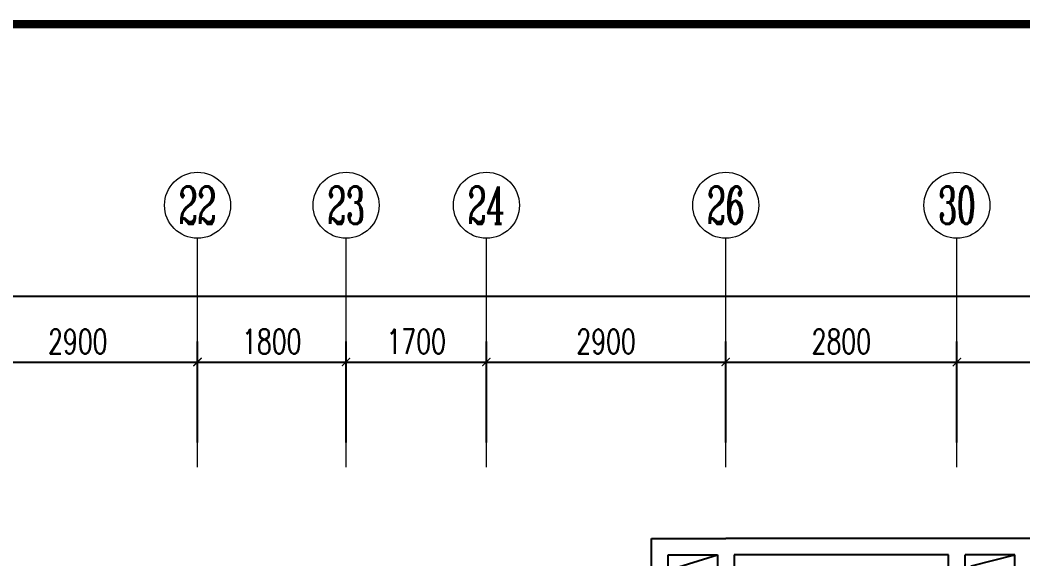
# Model space of a CAD drawing. Extents: x 3753737 to 4713801, y -857380 to 24339.
# Drawn here: x 4664999 to 4677149, y -755859 to -749327 of the extents above; entities that cross this region are included whole.
import ezdxf
from ezdxf.enums import TextEntityAlignment as Align

# ---------------------------------------------------------------- set-up
doc = ezdxf.new("R2010")
doc.units = 0
doc.header["$LTSCALE"] = 1000
doc.header["$MEASUREMENT"] = 0
doc.layers.get('0').update_dxf_attribs({"linetype": 'CONTINUOUS'})
doc.layers.get('Defpoints').update_dxf_attribs({"linetype": 'CONTINUOUS'})
for name, color, linetype in [('!!电气', 1, 'CONTINUOUS'), ('WALL', 252, 'CONTINUOUS'), ('看线', 185, 'CONTINUOUS')]:
    doc.layers.add(name, color=color, linetype=linetype)
for name, color, linetype, lineweight in [('AXIS', 114, 'CONTINUOUS', 20), ('AXIS_TEXT', 7, 'CONTINUOUS', 20), ('STAIR', 252, 'CONTINUOUS', 20), ('图框', 147, 'CONTINUOUS', 20)]:
    doc.layers.add(name, color=color, linetype=linetype, lineweight=lineweight)
doc.styles.add('_TCH_AXIS', font='COMPLEX', dxfattribs={"bigfont": 'GBCBIG'})
doc.styles.add('_TCH_DIM_T3', font='SIMPLEX.shx', dxfattribs={"width": 0.705882, "bigfont": 'GBCBIG.shx'})
doc.styles.add('COMPLEX', font='COMPLEX')
doc.dimstyles.new('_TCH_ARCH&&100', dxfattribs={"dimtxt": 297.5, "dimasz": 100, "dimexe": 250, "dimexo": 300, "dimgap": 100, "dimtad": 1, "dimdec": 0, "dimzin": 0, "dimdsep": 46, "dimtxsty": '_TCH_DIM_T3', "dimblk": 'ARCHTICK', "dimcen": 0.09, "dimclrt": 7, "dimazin": 2, "dimtfac": 1, "dimtdec": 0, "dimtix": 1, "dimtmove": 2, "dimatfit": 3, "dimfxl": 1, "dimtolj": 1, "dimtzin": 0, "dimarcsym": 0})

# ---------------------------------------------------------------- blocks, each defined once
blk = doc.blocks.new('_ArchTick')
at = {"color": 0, "linetype": 'ByBlock', "const_width": 0.15}
blk.add_lwpolyline([(-0.5, -0.5), (0.5, 0.5)], dxfattribs=at)
blk = doc.blocks.new('*D567')
at = {"layer": 'AXIS', "color": 0, "lineweight": -2, "transparency": 16777216}
for p, q in [((11702, -5070), (11702, -3045)), ((61902, -5070), (61902, -3045)), ((11702, -3295), (61902, -3295))]:
    blk.add_line(p, q, dxfattribs=at)
at = {"layer": 'Defpoints', "color": 0, "transparency": 16777216}
for p in [(61902, -3295), (11702, -5370), (61902, -5370)]:
    blk.add_point(p, dxfattribs=at)
at = {"layer": 'AXIS', "color": 0, "lineweight": -2, "transparency": 16777216, "xscale": 100, "yscale": 100, "zscale": 100, "rotation": 180}
blk.add_blockref('_ArchTick', (11702, -3295), dxfattribs=at)
at = {"layer": 'AXIS', "color": 0, "lineweight": -2, "transparency": 16777216, "xscale": 100, "yscale": 100, "zscale": 100}
blk.add_blockref('_ArchTick', (61902, -3295), dxfattribs=at)
at = {"layer": 'AXIS', "color": 7, "transparency": 16777216, "insert": (36802, -3047), "char_height": 297.5, "attachment_point": 5, "style": '_TCH_DIM_T3'}
blk.add_mtext('\\A1;50200', dxfattribs=at)
blk = doc.blocks.new('*D585')
at = {"layer": 'AXIS', "color": 0, "lineweight": -2, "transparency": 16777216}
for p, q in [((50702, -5070), (50702, -3845)), ((53602, -5070), (53602, -3845)), ((50702, -4095), (53602, -4095))]:
    blk.add_line(p, q, dxfattribs=at)
at = {"layer": 'Defpoints', "color": 0, "transparency": 16777216}
for p in [(53602, -4095), (50702, -5370), (53602, -5370)]:
    blk.add_point(p, dxfattribs=at)
at = {"layer": 'AXIS', "color": 0, "lineweight": -2, "transparency": 16777216, "xscale": 100, "yscale": 100, "zscale": 100, "rotation": 180}
blk.add_blockref('_ArchTick', (50702, -4095), dxfattribs=at)
at = {"layer": 'AXIS', "color": 0, "lineweight": -2, "transparency": 16777216, "xscale": 100, "yscale": 100, "zscale": 100}
blk.add_blockref('_ArchTick', (53602, -4095), dxfattribs=at)
at = {"layer": 'AXIS', "color": 7, "transparency": 16777216, "insert": (52152, -3847), "char_height": 297.5, "attachment_point": 5, "style": '_TCH_DIM_T3'}
blk.add_mtext('\\A1;2900', dxfattribs=at)
blk = doc.blocks.new('*D586')
at = {"layer": 'AXIS', "color": 0, "lineweight": -2, "transparency": 16777216}
for p, q in [((47902, -5070), (47902, -3845)), ((50702, -5070), (50702, -3845)), ((47902, -4095), (50702, -4095))]:
    blk.add_line(p, q, dxfattribs=at)
at = {"layer": 'Defpoints', "color": 0, "transparency": 16777216}
for p in [(50702, -4095), (47902, -5370), (50702, -5370)]:
    blk.add_point(p, dxfattribs=at)
at = {"layer": 'AXIS', "color": 0, "lineweight": -2, "transparency": 16777216, "xscale": 100, "yscale": 100, "zscale": 100, "rotation": 180}
blk.add_blockref('_ArchTick', (47902, -4095), dxfattribs=at)
at = {"layer": 'AXIS', "color": 0, "lineweight": -2, "transparency": 16777216, "xscale": 100, "yscale": 100, "zscale": 100}
blk.add_blockref('_ArchTick', (50702, -4095), dxfattribs=at)
at = {"layer": 'AXIS', "color": 7, "transparency": 16777216, "insert": (49302, -3847), "char_height": 297.5, "attachment_point": 5, "style": '_TCH_DIM_T3'}
blk.add_mtext('\\A1;2800', dxfattribs=at)
blk = doc.blocks.new('*D587')
at = {"layer": 'AXIS', "color": 0, "lineweight": -2, "transparency": 16777216}
for p, q in [((45002, -5070), (45002, -3845)), ((47902, -5070), (47902, -3845)), ((45002, -4095), (47902, -4095))]:
    blk.add_line(p, q, dxfattribs=at)
at = {"layer": 'Defpoints', "color": 0, "transparency": 16777216}
for p in [(47902, -4095), (45002, -5370), (47902, -5370)]:
    blk.add_point(p, dxfattribs=at)
at = {"layer": 'AXIS', "color": 0, "lineweight": -2, "transparency": 16777216, "xscale": 100, "yscale": 100, "zscale": 100, "rotation": 180}
blk.add_blockref('_ArchTick', (45002, -4095), dxfattribs=at)
at = {"layer": 'AXIS', "color": 0, "lineweight": -2, "transparency": 16777216, "xscale": 100, "yscale": 100, "zscale": 100}
blk.add_blockref('_ArchTick', (47902, -4095), dxfattribs=at)
at = {"layer": 'AXIS', "color": 7, "transparency": 16777216, "insert": (46452, -3847), "char_height": 297.5, "attachment_point": 5, "style": '_TCH_DIM_T3'}
blk.add_mtext('\\A1;2900', dxfattribs=at)
blk = doc.blocks.new('*D588')
at = {"layer": 'AXIS', "color": 0, "lineweight": -2, "transparency": 16777216}
for p, q in [((43302, -5070), (43302, -3845)), ((45002, -5070), (45002, -3845)), ((43302, -4095), (45002, -4095))]:
    blk.add_line(p, q, dxfattribs=at)
at = {"layer": 'Defpoints', "color": 0, "transparency": 16777216}
for p in [(45002, -4095), (43302, -5370), (45002, -5370)]:
    blk.add_point(p, dxfattribs=at)
at = {"layer": 'AXIS', "color": 0, "lineweight": -2, "transparency": 16777216, "xscale": 100, "yscale": 100, "zscale": 100, "rotation": 180}
blk.add_blockref('_ArchTick', (43302, -4095), dxfattribs=at)
at = {"layer": 'AXIS', "color": 0, "lineweight": -2, "transparency": 16777216, "xscale": 100, "yscale": 100, "zscale": 100}
blk.add_blockref('_ArchTick', (45002, -4095), dxfattribs=at)
at = {"layer": 'AXIS', "color": 7, "transparency": 16777216, "insert": (44152, -3847), "char_height": 297.5, "attachment_point": 5, "style": '_TCH_DIM_T3'}
blk.add_mtext('\\A1;1700', dxfattribs=at)
blk = doc.blocks.new('*D589')
at = {"layer": 'AXIS', "color": 0, "lineweight": -2, "transparency": 16777216}
for p, q in [((41502, -5070), (41502, -3845)), ((43302, -5070), (43302, -3845)), ((41502, -4095), (43302, -4095))]:
    blk.add_line(p, q, dxfattribs=at)
at = {"layer": 'Defpoints', "color": 0, "transparency": 16777216}
for p in [(43302, -4095), (41502, -5370), (43302, -5370)]:
    blk.add_point(p, dxfattribs=at)
at = {"layer": 'AXIS', "color": 0, "lineweight": -2, "transparency": 16777216, "xscale": 100, "yscale": 100, "zscale": 100, "rotation": 180}
blk.add_blockref('_ArchTick', (41502, -4095), dxfattribs=at)
at = {"layer": 'AXIS', "color": 0, "lineweight": -2, "transparency": 16777216, "xscale": 100, "yscale": 100, "zscale": 100}
blk.add_blockref('_ArchTick', (43302, -4095), dxfattribs=at)
at = {"layer": 'AXIS', "color": 7, "transparency": 16777216, "insert": (42402, -3847), "char_height": 297.5, "attachment_point": 5, "style": '_TCH_DIM_T3'}
blk.add_mtext('\\A1;1800', dxfattribs=at)
blk = doc.blocks.new('*D590')
at = {"layer": 'AXIS', "color": 0, "lineweight": -2, "transparency": 16777216}
for p, q in [((38602, -5070), (38602, -3845)), ((41502, -5070), (41502, -3845)), ((38602, -4095), (41502, -4095))]:
    blk.add_line(p, q, dxfattribs=at)
at = {"layer": 'Defpoints', "color": 0, "transparency": 16777216}
for p in [(41502, -4095), (38602, -5370), (41502, -5370)]:
    blk.add_point(p, dxfattribs=at)
at = {"layer": 'AXIS', "color": 0, "lineweight": -2, "transparency": 16777216, "xscale": 100, "yscale": 100, "zscale": 100, "rotation": 180}
blk.add_blockref('_ArchTick', (38602, -4095), dxfattribs=at)
at = {"layer": 'AXIS', "color": 0, "lineweight": -2, "transparency": 16777216, "xscale": 100, "yscale": 100, "zscale": 100}
blk.add_blockref('_ArchTick', (41502, -4095), dxfattribs=at)
at = {"layer": 'AXIS', "color": 7, "transparency": 16777216, "insert": (40052, -3847), "char_height": 297.5, "attachment_point": 5, "style": '_TCH_DIM_T3'}
blk.add_mtext('\\A1;2900', dxfattribs=at)
blk = doc.blocks.new('_AXISO')
blk.add_circle((0, 0), 0.5)
at = {"layer": 'AXIS_TEXT', "style": 'COMPLEX', "width": 1.041667}
blk.add_attdef('A', text='', height=0.56, dxfattribs=at).set_placement((-0.25, -0.28), (0.25, -0.28), align=Align.FIT)
blk = doc.blocks.new('A$C100F5A36')
at = {"layer": 'AXIS'}
for p, q in [((41502.5, -5370.4), (41502.5, -2595.4)), ((43302.5, -5370.4), (43302.5, -2595.4)), ((45002.5, -5370.4), (45002.5, -2595.4)), ((47902.5, -5370.4), (47902.5, -2595.4)), ((50702.5, -5370.4), (50702.5, -2595.4))]:
    blk.add_line(p, q, dxfattribs=at)
at = {"layer": 'STAIR', "color": 252}
for p, q in [((50602.5, -6432.4), (48002.5, -6432.4)), ((48002.5, -6432.4), (48002.5, -7862.4)), ((50602.5, -7862.4), (50602.5, -6432.4))]:
    blk.add_line(p, q, dxfattribs=at)
at = {"layer": 'WALL', "color": 252}
for p, q in [((47002.5, -6232.4), (47902.5, -6232.4)), ((47002.5, -7882.4), (47002.5, -6232.4)), ((50702.5, -6232.4), (47902.5, -6232.4)), ((51602.5, -6232.4), (50702.5, -6232.4)), ((47202.5, -6432.4), (47802.5, -6432.4)), ((47202.5, -7882.4), (47202.5, -6432.4)), ((47802.5, -6432.4), (47802.5, -7882.4)), ((50602.5, -6432.4), (48002.5, -6432.4)), ((48002.5, -6432.4), (48002.5, -7982.4)), ((50602.5, -7982.4), (50602.5, -6432.4)), ((51402.5, -6432.4), (50802.5, -6432.4)), ((50802.5, -7882.4), (50802.5, -6432.4)), ((51402.5, -7882.4), (51402.5, -6432.4))]:
    blk.add_line(p, q, dxfattribs=at)
at = {"layer": '看线', "color": 252, "ltscale": 0.5}
for points in [[(47202.4, -7882.4), (47333.4, -6578.3), (47802.5, -6432.4)], [(50802.5, -7882.4), (50877.4, -6565.3), (51402.5, -6432.4)]]:
    blk.add_lwpolyline(points, dxfattribs=at)
at = {"layer": 'AXIS'}
ref = blk.add_blockref('_AXISO', (41502.5, -2195.4), dxfattribs=dict(at, xscale=800, yscale=800, zscale=800))
ref.add_attrib('A', '22', dxfattribs={"layer": 'AXIS_TEXT', "height": 452.55, "style": '_TCH_AXIS', "width": 0.617647}).set_placement((41276.2, -2421.7), (41728.7, -2421.7), align=Align.FIT)
ref = blk.add_blockref('_AXISO', (43302.5, -2195.4), dxfattribs=dict(at, xscale=800, yscale=800, zscale=800))
ref.add_attrib('A', '23', dxfattribs={"layer": 'AXIS_TEXT', "height": 452.55, "style": '_TCH_AXIS', "width": 0.617647}).set_placement((43076.2, -2421.7), (43528.7, -2421.7), align=Align.FIT)
ref = blk.add_blockref('_AXISO', (45002.5, -2195.4), dxfattribs=dict(at, xscale=800, yscale=800, zscale=800))
ref.add_attrib('A', '24', dxfattribs={"layer": 'AXIS_TEXT', "height": 452.55, "style": '_TCH_AXIS', "width": 0.583333}).set_placement((44776.2, -2421.7), (45228.7, -2421.7), align=Align.FIT)
ref = blk.add_blockref('_AXISO', (47902.5, -2195.4), dxfattribs=dict(at, xscale=800, yscale=800, zscale=800))
ref.add_attrib('A', '26', dxfattribs={"layer": 'AXIS_TEXT', "height": 452.55, "style": '_TCH_AXIS', "width": 0.617647}).set_placement((47676.2, -2421.7), (48128.7, -2421.7), align=Align.FIT)
ref = blk.add_blockref('_AXISO', (50702.5, -2195.4), dxfattribs=dict(at, xscale=800, yscale=800, zscale=800))
ref.add_attrib('A', '30', dxfattribs={"layer": 'AXIS_TEXT', "height": 452.55, "style": '_TCH_AXIS', "width": 0.636364}).set_placement((50476.2, -2421.7), (50928.7, -2421.7), align=Align.FIT)
for p1, p2, distance, text, picture, middle in [((11702.5, -5370.4), (61902.5, -5370.4), 2075, '50200', '*D567', (36802.5, -3046.7)), ((38602.5, -5370.4), (41502.5, -5370.4), 1275, '2900', '*D590', (40052.5, -3846.7)), ((41502.5, -5370.4), (43302.5, -5370.4), 1275, '1800', '*D589', (42402.5, -3846.7)), ((43302.5, -5370.4), (45002.5, -5370.4), 1275, '1700', '*D588', (44152.5, -3846.7)), ((45002.5, -5370.4), (47902.5, -5370.4), 1275, '2900', '*D587', (46452.5, -3846.7)), ((47902.5, -5370.4), (50702.5, -5370.4), 1275, '2800', '*D586', (49302.5, -3846.7)), ((50702.5, -5370.4), (53602.5, -5370.4), 1275, '2900', '*D585', (52152.5, -3846.7))]:
    dim = blk.add_aligned_dim(p1=p1, p2=p2, distance=distance, text=text, dimstyle='_TCH_ARCH&&100', dxfattribs=at)
    dim.commit()
    dim.dimension.update_dxf_attribs({"geometry": picture, "text_midpoint": middle})

msp = doc.modelspace()

# ---------------------------------------------------------------- block references
at = {"layer": '!!电气'}
msp.add_blockref('A$C100F5A36', (4625646.2, -749377.2), dxfattribs=at)

# ---------------------------------------------------------------- next in the draw order: linework, layer by layer
at = {"layer": '图框', "const_width": 100}
msp.add_lwpolyline([(4706246.2, -806777.2), (4706246.2, -749377.2), (4625646.2, -749377.2), (4625646.2, -806777.2)], close=True, dxfattribs=at)

doc.saveas('drawing.dxf')
